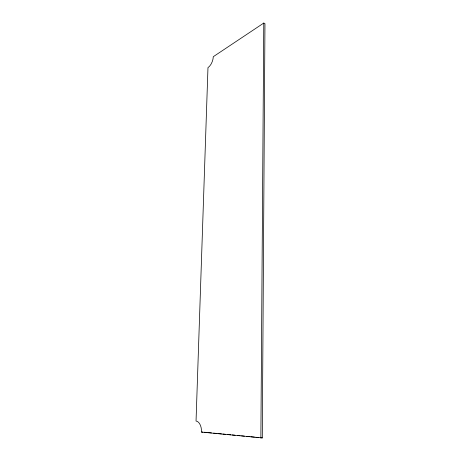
<?xml version="1.0" encoding="UTF-8"?>
<svg xmlns="http://www.w3.org/2000/svg" width="461" height="461" viewBox="0 0 461 461"><rect width="100%" height="100%" fill="white"/><g stroke="black" fill="none" stroke-linecap="round" stroke-linejoin="round"><path stroke-width="0.69" d="M260.868 437.95L263.778 23.05L264.96 23.632L262.292 437.904L201.526 432.101A10.534 5.78 -89.7 0 0 196.04 421.054L207.974 67.652A8.678 4.27 -69.5 0 0 213.299 56.691L263.778 23.05M201.526 432.101L202.892 432.072M204.321 432.211L207.185 432.493M208.614 432.631L211.478 432.914M213.627 433.127L216.491 433.403M217.92 433.547L221.499 433.899M222.928 434.037L225.792 434.32M227.221 434.458L230.8 434.809M232.235 434.954L235.098 435.23M237.242 435.443L240.106 435.726M241.535 435.864L244.399 436.146M246.549 436.36L249.413 436.636M250.842 436.78L254.42 437.132M255.849 437.27L258.713 437.552M260.148 437.691L262.292 437.904"/></g></svg>
